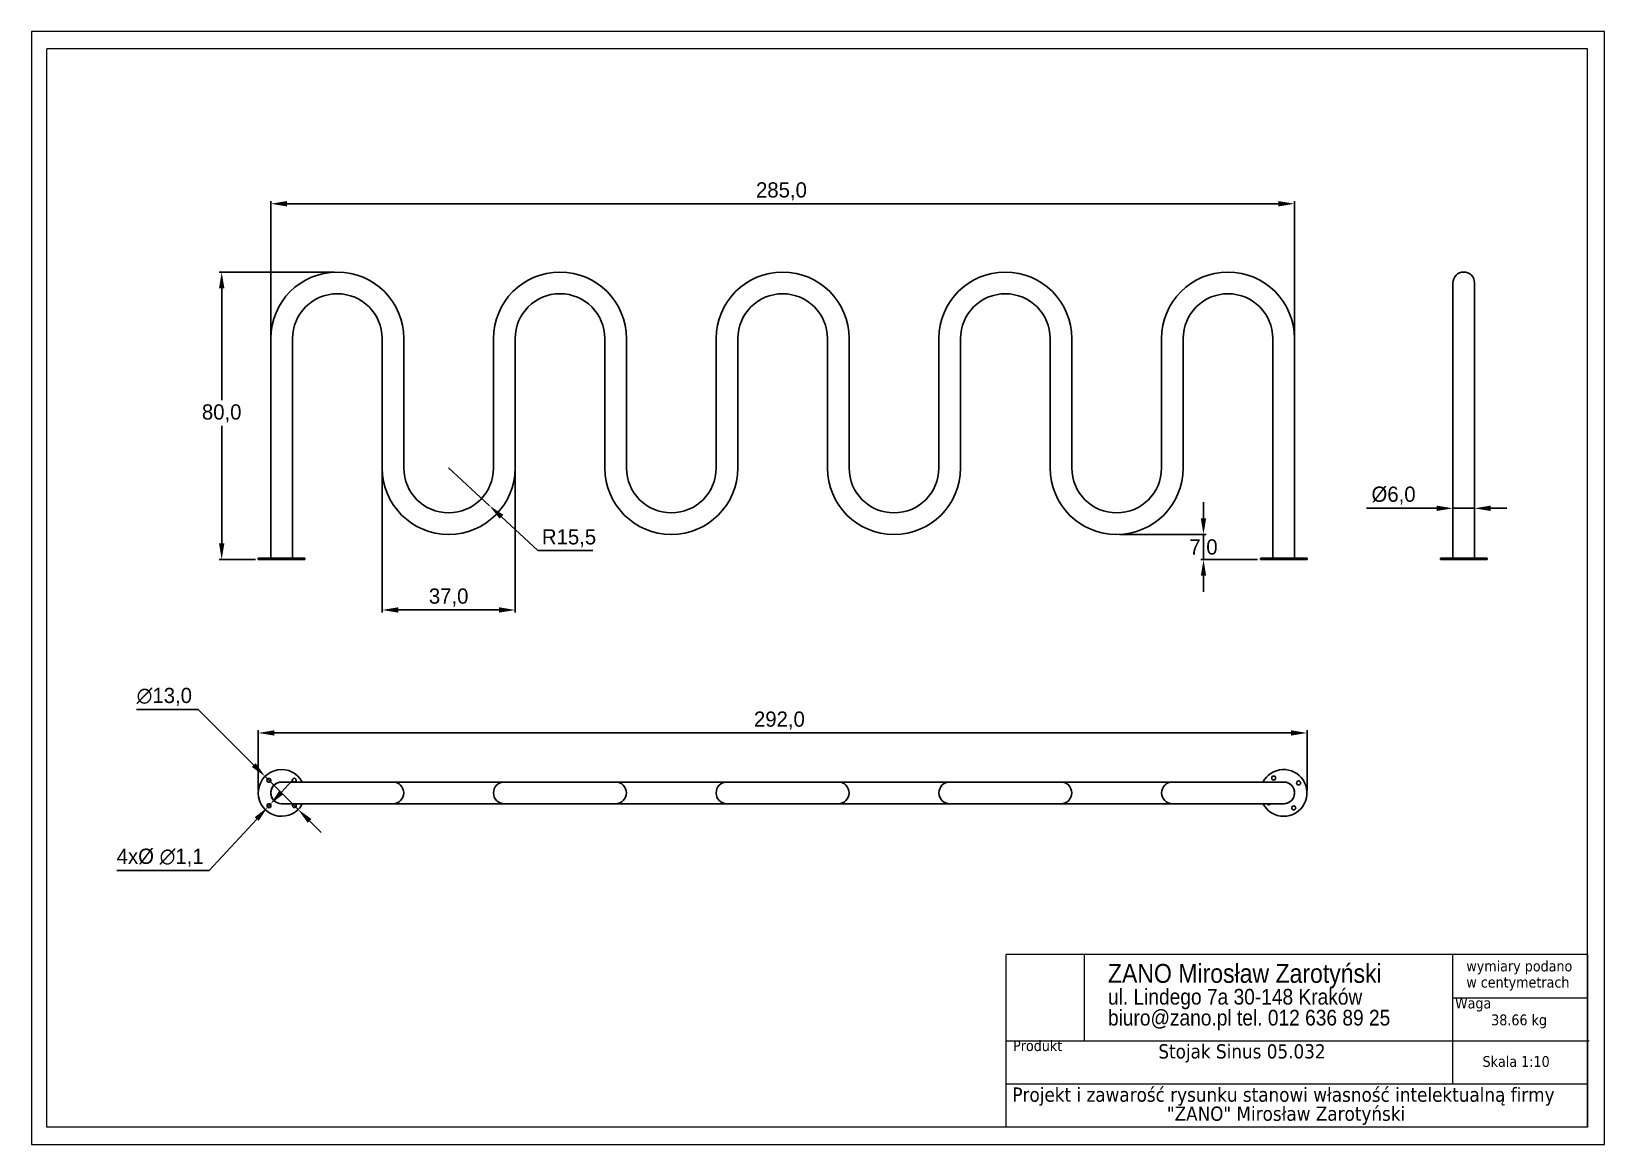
# Paper-space layout 'Layout1' of a CAD drawing. Header units: millimetres. Extents: x 15 to 242, y 17 to 178.
# The model-space entities are those that its viewports show. They can reach past a viewport. Long polylines and large blocks are cut down to what shows.
import ezdxf

# ---------------------------------------------------------------- set-up
doc = ezdxf.new("R2010")
doc.units = ezdxf.units.MM
doc.header["$PDSIZE"] = -1
doc.linetypes.add('SLD-Linia-ciągła', pattern=[0])
doc.layers.add('DIMS', color=1, linetype='SLD-Linia-ciągła')
doc.layers.add('TXT', color=3, linetype='SLD-Linia-ciągła', lineweight=25)
doc.styles.add('SLDTEXTSTYLE0', font='TAHOMA.TTF')
doc.styles.add('SLDTEXTSTYLE1', font='TAHOMABD.TTF')
doc.styles.add('SLDTEXTSTYLE2', font='GOTHIC.TTF', dxfattribs={"width": 0.913, "bigfont": 'bigfont'})
doc.styles.add('SLDTEXTSTYLE3', font='GOTHIC.TTF', dxfattribs={"width": 0.913})
doc.styles.add('SLDTEXTSTYLE4', font='TAHOMA.TTF', dxfattribs={"bigfont": 'bigfont'})
doc.styles.get("Standard").update_dxf_attribs({"font": 'GOTHIC.TTF'})
doc.dimstyles.new('ISO-25', dxfattribs={"dimtxt": 2.5, "dimasz": 2.5, "dimexe": 1.25, "dimexo": 0.625, "dimtad": 1, "dimtxsty": 'Standard', "dimcen": 2.5, "dimadec": 0, "dimazin": 0, "dimtfac": 1, "dimtmove": 0, "dimatfit": 3, "dimfxl": 1, "dimarcsym": 0})

# ---------------------------------------------------------------- blocks, each defined once
blk = doc.blocks.new('SW_NOTE_0')
at = {"layer": 'TXT', "color": 0, "char_height": 0.2, "attachment_point": 1, "style": 'SLDTEXTSTYLE0'}
for s, insert in [('wymiary podano', (0, 0.254)), ('w centymetrach', (0, -0.046))]:
    blk.add_mtext(s, dxfattribs=dict(at, insert=insert))
blk = doc.blocks.new('SW_NOTE_1')
at = {"layer": 'TXT', "color": 0, "attachment_point": 1}
for s, insert, char_height, style in [('ZANO Mirosław Zarotyński', (0, 0.447), 0.35, 'SLDTEXTSTYLE2'), ('ul. Lindego 7a 30-148 Kraków', (0, -0.016), 0.29104, 'SLDTEXTSTYLE3'), ('biuro@zano.pl tel. 012 636 89 25', (0, -0.404), 0.29104, 'SLDTEXTSTYLE3')]:
    blk.add_mtext(s, dxfattribs=dict(at, insert=insert, char_height=char_height, style=style))
blk = doc.blocks.new('SW_NOTE_2')
at = {"layer": 'TXT', "color": 0, "char_height": 0.26458, "attachment_point": 2, "style": 'SLDTEXTSTYLE4'}
for s, insert in [('Projekt i zawarość rysunku stanowi własność intelektualną firmy ', (4.849, 0.336)), ('"ZANO" Mirosław Zarotyński', (4.896, -0.017))]:
    blk.add_mtext(s, dxfattribs=dict(at, insert=insert))
blk = doc.blocks.new('_D')
at = {"layer": 'Defpoints', "color": 0}
for p in [(347.95, 257.43), (62.92, 219.91), (347.95, 219.91)]:
    blk.add_point(p, dxfattribs=at)
at = {"layer": 'DIMS', "color": 0, "lineweight": -2}
for p, q in [((62.92, 220.66), (62.92, 258.18)), ((67.42, 257.43), (343.45, 257.43)), ((347.95, 220.66), (347.95, 258.18))]:
    blk.add_line(p, q, dxfattribs=at)
at = {"layer": 'DIMS', "color": 0}
for points in [[(67.42, 258.18), (67.42, 256.68), (62.92, 257.43)], [(343.45, 256.68), (343.45, 258.18), (347.95, 257.43)]]:
    blk.add_solid(points, dxfattribs=at)
at = {"layer": 'DIMS', "color": 0, "insert": (205.1, 263.4), "char_height": 4.233, "attachment_point": 2}
blk.add_mtext('285,0', dxfattribs=at)
blk = doc.blocks.new('_D_1')
at = {"layer": 'Defpoints', "color": 0}
for p in [(298.44, 165.4), (322.61, 158.41), (338.44, 158.41)]:
    blk.add_point(p, dxfattribs=at)
at = {"layer": 'DIMS', "color": 0, "lineweight": -2}
for p, q in [((322.61, 169.9), (322.61, 174.4)), ((299.19, 165.4), (323.36, 165.4)), ((322.61, 165.4), (322.61, 158.41)), ((337.69, 158.41), (321.86, 158.41)), ((322.61, 153.91), (322.61, 149.41))]:
    blk.add_line(p, q, dxfattribs=at)
at = {"layer": 'DIMS', "color": 0}
for points in [[(321.86, 169.9), (323.36, 169.9), (322.61, 165.4)], [(323.36, 153.91), (321.86, 153.91), (322.61, 158.41)]]:
    blk.add_solid(points, dxfattribs=at)
at = {"layer": 'DIMS', "color": 0, "insert": (322.61, 164.06), "char_height": 4.233, "attachment_point": 2}
blk.add_mtext('7,0', dxfattribs=at)
blk = doc.blocks.new('_D_4')
at = {"layer": 'Defpoints', "color": 0}
for p in [(112.44, 183.91), (123.83, 173.4)]:
    blk.add_point(p, dxfattribs=at)
at = {"layer": 'DIMS', "color": 0, "lineweight": -2}
for p, q in [((112.44, 183.91), (123.83, 173.4)), ((127.14, 170.35), (137.27, 161)), ((152.62, 161), (137.27, 161))]:
    blk.add_line(p, q, dxfattribs=at)
at = {"layer": 'DIMS', "color": 0}
blk.add_solid([(127.65, 170.9), (126.63, 169.8), (123.83, 173.4)], dxfattribs=at)
at = {"layer": 'DIMS', "color": 0, "insert": (138.41, 166.87), "char_height": 4.233, "attachment_point": 1}
blk.add_mtext('R15,5', dxfattribs=at)
blk = doc.blocks.new('_D_6')
at = {"layer": 'Defpoints', "color": 0}
for p in [(49.25, 238.43), (81.44, 238.43), (59.44, 158.41)]:
    blk.add_point(p, dxfattribs=at)
at = {"layer": 'DIMS', "color": 0, "lineweight": -2}
for p, q in [((80.69, 238.43), (48.5, 238.43)), ((49.25, 233.93), (49.25, 202.76)), ((49.25, 162.91), (49.25, 195.64)), ((58.69, 158.41), (48.5, 158.41))]:
    blk.add_line(p, q, dxfattribs=at)
at = {"layer": 'DIMS', "color": 0}
for points in [[(50, 233.93), (48.5, 233.93), (49.25, 238.43)], [(48.5, 162.91), (50, 162.91), (49.25, 158.41)]]:
    blk.add_solid(points, dxfattribs=at)
at = {"layer": 'DIMS', "color": 0, "insert": (49.25, 201.62), "char_height": 4.233, "attachment_point": 2}
blk.add_mtext('80,0', dxfattribs=at)
blk = doc.blocks.new('_D_7')
at = {"layer": 'Defpoints', "color": 0}
for p in [(93.92, 183.91), (130.95, 183.91), (130.95, 144.41)]:
    blk.add_point(p, dxfattribs=at)
at = {"layer": 'DIMS', "color": 0, "lineweight": -2}
for p, q in [((93.92, 183.16), (93.92, 143.66)), ((130.95, 183.16), (130.95, 143.66)), ((98.42, 144.41), (126.45, 144.41))]:
    blk.add_line(p, q, dxfattribs=at)
at = {"layer": 'DIMS', "color": 0}
for points in [[(98.42, 145.16), (98.42, 143.66), (93.92, 144.41)], [(126.45, 143.66), (126.45, 145.16), (130.95, 144.41)]]:
    blk.add_solid(points, dxfattribs=at)
at = {"layer": 'DIMS', "color": 0, "insert": (112.44, 150.39), "char_height": 4.233, "attachment_point": 2}
blk.add_mtext('37,0', dxfattribs=at)
blk = doc.blocks.new('_D_8')
at = {"layer": 'Defpoints', "color": 0}
for p in [(61.34, 98.09), (70.53, 88.9)]:
    blk.add_point(p, dxfattribs=at)
at = {"layer": 'DIMS', "color": 0, "lineweight": -2}
for p, q in [((25.57, 116.7), (42.74, 116.7)), ((58.16, 101.27), (42.74, 116.7)), ((70.53, 88.9), (61.34, 98.09)), ((73.72, 85.72), (76.9, 82.53))]:
    blk.add_line(p, q, dxfattribs=at)
at = {"layer": 'DIMS', "color": 0}
for points in [[(57.63, 100.74), (58.69, 101.8), (61.34, 98.09)], [(74.25, 86.25), (73.19, 85.19), (70.53, 88.9)]]:
    blk.add_solid(points, dxfattribs=at)
at = {"layer": 'DIMS', "color": 0, "insert": (25.57, 122.75), "char_height": 4.233, "attachment_point": 1}
blk.add_mtext('∅13,0', dxfattribs=at)
blk = doc.blocks.new('_D_9')
at = {"layer": 'Defpoints', "color": 0}
for p in [(62.05, 89.54), (62.79, 90.35)]:
    blk.add_point(p, dxfattribs=at)
at = {"layer": 'DIMS', "color": 0, "lineweight": -2}
for p, q in [((65.85, 93.65), (68.9, 96.95)), ((62.79, 90.35), (62.05, 89.54)), ((58.99, 86.23), (45.78, 71.95)), ((20.01, 71.95), (45.78, 71.95))]:
    blk.add_line(p, q, dxfattribs=at)
at = {"layer": 'DIMS', "color": 0}
for points in [[(65.3, 94.16), (66.4, 93.14), (62.79, 90.35)], [(59.54, 85.73), (58.44, 86.74), (62.05, 89.54)]]:
    blk.add_solid(points, dxfattribs=at)
at = {"layer": 'DIMS', "color": 0, "insert": (20.01, 78), "char_height": 4.233, "attachment_point": 1}
blk.add_mtext('4x%%c ∅1,1', dxfattribs=at)
blk = doc.blocks.new('_D_10')
at = {"layer": 'Defpoints', "color": 0}
for p in [(351.44, 110.19), (59.44, 93.5), (351.44, 93.5)]:
    blk.add_point(p, dxfattribs=at)
at = {"layer": 'DIMS', "color": 0, "lineweight": -2}
for p, q in [((59.44, 94.25), (59.44, 110.94)), ((63.94, 110.19), (346.94, 110.19)), ((351.44, 94.25), (351.44, 110.94))]:
    blk.add_line(p, q, dxfattribs=at)
at = {"layer": 'DIMS', "color": 0}
for points in [[(63.94, 110.94), (63.94, 109.44), (59.44, 110.19)], [(346.94, 109.44), (346.94, 110.94), (351.44, 110.19)]]:
    blk.add_solid(points, dxfattribs=at)
at = {"layer": 'DIMS', "color": 0, "insert": (204.53, 116.16), "char_height": 4.233, "attachment_point": 2}
blk.add_mtext('292,0', dxfattribs=at)
blk = doc.blocks.new('_D_11')
at = {"layer": 'Defpoints', "color": 0}
for p in [(398.08, 172.69), (392.05, 158.41), (398.08, 158.41)]:
    blk.add_point(p, dxfattribs=at)
at = {"layer": 'DIMS', "color": 0, "lineweight": -2}
for p, q in [((387.55, 172.69), (368, 172.69)), ((392.05, 159.16), (392.05, 173.44)), ((392.05, 172.69), (398.08, 172.69)), ((398.08, 159.16), (398.08, 173.44)), ((402.58, 172.69), (407.08, 172.69))]:
    blk.add_line(p, q, dxfattribs=at)
at = {"layer": 'DIMS', "color": 0}
for points in [[(387.55, 171.94), (387.55, 173.44), (392.05, 172.69)], [(402.58, 173.44), (402.58, 171.94), (398.08, 172.69)]]:
    blk.add_solid(points, dxfattribs=at)
at = {"layer": 'DIMS', "color": 0, "insert": (375.53, 178.74), "char_height": 4.233, "attachment_point": 2}
blk.add_mtext('%%c6,0', dxfattribs=at)

msp = doc.modelspace()

# ---------------------------------------------------------------- linework, layer by layer
at = {"color": 7, "linetype": 'SLD-Linia-ciągła', "lineweight": 18}
for p, q in [((429.57, 300.52), (0.57, 300.52)), ((0.57, 0.52), (0.57, 300.52)), ((429.57, 0.52), (429.57, 300.52)), ((429.57, 48.52), (267.7, 48.52)), ((267.7, 0.52), (267.7, 48.52)), ((289.41, 48.52), (289.41, 24.52)), ((392.07, 12.52), (392.07, 48.52)), ((429.57, 48.52), (429.57, 0.52)), ((392.07, 36.52), (429.57, 36.52)), ((267.7, 24.52), (429.98, 24.52)), ((267.7, 12.52), (429.57, 12.52)), ((429.57, 0.52), (0.57, 0.52)), ((429.57, 0.52), (267.7, 0.52))]:
    msp.add_line(p, q, dxfattribs=at)
for p, q in [((392.05, 235.41), (392.05, 219.91)), ((398.08, 219.91), (398.08, 235.41)), ((62.92, 219.91), (62.92, 158.81)), ((68.95, 158.81), (68.95, 219.91)), ((93.92, 219.91), (93.92, 183.91)), ((99.95, 183.91), (99.95, 219.91)), ((124.92, 219.91), (124.92, 183.91)), ((130.95, 183.91), (130.95, 219.91)), ((155.92, 219.91), (155.92, 183.91)), ((161.95, 183.91), (161.95, 219.91)), ((186.92, 219.91), (186.92, 183.91)), ((192.95, 183.91), (192.95, 219.91)), ((217.92, 219.91), (217.92, 183.91)), ((223.95, 183.91), (223.95, 219.91)), ((248.92, 219.91), (248.92, 183.91)), ((254.95, 183.91), (254.95, 219.91)), ((279.92, 219.91), (279.92, 183.91)), ((285.95, 183.91), (285.95, 219.91)), ((310.92, 219.91), (310.92, 183.91)), ((316.95, 183.91), (316.95, 219.91)), ((341.92, 219.91), (341.92, 158.81)), ((347.95, 158.81), (347.95, 219.91)), ((392.05, 219.91), (392.05, 158.81)), ((398.08, 158.81), (398.08, 219.91)), ((59.44, 158.81), (59.44, 158.41)), ((59.44, 158.81), (70.56, 158.81)), ((59.44, 158.41), (70.56, 158.41)), ((70.56, 158.81), (72.44, 158.81)), ((70.56, 158.41), (72.44, 158.41)), ((72.44, 158.41), (72.44, 158.81)), ((338.44, 158.81), (338.44, 158.41)), ((338.44, 158.81), (351.44, 158.81)), ((338.44, 158.41), (351.44, 158.41)), ((351.44, 158.41), (351.44, 158.81)), ((388.56, 158.81), (388.56, 158.41)), ((388.56, 158.81), (401.56, 158.81)), ((388.56, 158.41), (401.56, 158.41)), ((401.56, 158.41), (401.56, 158.81)), ((96.94, 96.51), (65.94, 96.51)), ((127.94, 96.51), (96.94, 96.51)), ((158.94, 96.51), (127.94, 96.51)), ((189.94, 96.51), (158.94, 96.51)), ((220.94, 96.51), (189.94, 96.51)), ((251.94, 96.51), (220.94, 96.51)), ((282.94, 96.51), (251.94, 96.51)), ((313.94, 96.51), (282.94, 96.51)), ((344.94, 96.51), (313.94, 96.51)), ((65.94, 90.48), (96.94, 90.48)), ((96.94, 90.48), (127.94, 90.48)), ((127.94, 90.48), (158.94, 90.48)), ((158.94, 90.48), (189.94, 90.48)), ((189.94, 90.48), (220.94, 90.48)), ((220.94, 90.48), (251.94, 90.48)), ((251.94, 90.48), (282.94, 90.48)), ((282.94, 90.48), (313.94, 90.48)), ((313.94, 90.48), (344.94, 90.48))]:
    msp.add_line(p, q)
for centre in [(62.39, 97.01), (342.15, 97.65), (349.09, 96.28), (62.42, 89.94), (347.73, 89.34)]:
    msp.add_circle(centre, 0.55)
for centre, radius, start, end in [((81.44, 219.91), 18.52, 0, 180), ((143.44, 219.91), 18.52, 0, 180), ((205.44, 219.91), 18.51, 0, 180), ((267.44, 219.91), 18.51, 0, 180), ((329.44, 219.91), 18.51, 0, 180), ((395.06, 235.41), 3.02, 0, 180), ((81.44, 219.91), 12.48, 0, 180), ((143.44, 219.91), 12.49, 0, 180), ((205.44, 219.91), 12.48, 0, 180), ((267.44, 219.91), 12.48, 0, 180), ((329.44, 219.91), 12.48, 0, 180), ((112.44, 183.91), 18.51, 180, 0), ((112.44, 183.91), 12.48, 180, 0), ((174.44, 183.91), 18.51, 180, 0), ((174.44, 183.91), 12.48, 180, 0), ((236.44, 183.91), 18.52, 180, 0), ((236.44, 183.91), 12.49, 180, 0), ((298.44, 183.91), 18.52, 180, 0), ((298.44, 183.91), 12.49, 180, 0), ((65.94, 93.5), 6.5, 27.6356, 315.2794), ((65.94, 93.5), 3.02, 85.3399, 274.6601), ((65.94, 93.5), 3.02, 90, 270), ((69.46, 97.05), 0.55, 315.2794, 257.8755), ((69.46, 97.05), 0.55, 282.1245, 315.2794), ((96.94, 93.5), 3.02, 270, 90), ((127.94, 93.5), 3.02, 90, 270), ((158.94, 93.5), 3.02, 270, 90), ((189.94, 93.5), 3.02, 90, 270), ((220.94, 93.5), 3.02, 270, 90), ((251.94, 93.5), 3.02, 90, 270), ((282.94, 93.5), 3.02, 270, 90), ((313.94, 93.5), 3.02, 90, 270), ((344.94, 93.5), 6.5, 33.8948, 152.3644), ((344.94, 93.5), 6.5, 207.6356, 33.8948), ((344.94, 93.5), 3.03, 33.8948, 94.6601), ((344.94, 93.5), 3.02, 270, 90), ((344.94, 93.5), 3.03, 265.3399, 33.8948), ((69.49, 89.98), 0.55, 113.7937, 315.2794), ((69.49, 89.98), 0.55, 315.2794, 66.2063), ((65.94, 93.5), 6.5, 315.2794, 332.3644), ((340.79, 90.71), 0.55, 204.3362, 335.6638)]:
    msp.add_arc(centre, radius, start, end)

# ---------------------------------------------------------------- block references
at = {"layer": 'TXT', "color": 3, "true_color": 0x00ff00, "xscale": 15, "yscale": 15, "zscale": 15}
for name, p in [('SW_NOTE_1', (296.01, 39.21)), ('SW_NOTE_0', (395.8, 43.03)), ('SW_NOTE_2', (272.15, 6.5))]:
    msp.add_blockref(name, p, dxfattribs=at)

# ---------------------------------------------------------------- texts
at = {"layer": 'TXT', "color": 3, "true_color": 0x00ff00}
for s, insert, char_height, attachment_point, style in [('Waga', (392.66, 36.52), 3, 1, 'SLDTEXTSTYLE0'), ('38.66 kg', (410.49, 31.85), 3, 2, 'SLDTEXTSTYLE0'), ('Produkt', (269.59, 24.67), 3, 1, 'SLDTEXTSTYLE0'), ('Stojak Sinus 05.032', (333.33, 23.58), 3.9688, 2, 'SLDTEXTSTYLE1'), ('Skala 1:10', (400.32, 20.28), 3, 1, 'SLDTEXTSTYLE0')]:
    msp.add_mtext(s, dxfattribs=dict(at, insert=insert, char_height=char_height, attachment_point=attachment_point, style=style))

# ---------------------------------------------------------------- dimensions: what is measured, and where the dimension line sits
at = {"layer": 'DIMS', "color": 1}
for base, p1, p2, angle, picture, middle in [((347.95, 257.43), (62.92, 219.91), (347.95, 219.91), 0, '_D', (205.1, 257.43)), ((49.25, 238.43), (59.44, 158.41), (81.44, 238.43), 90, '_D_6', (49.25, 199.2)), ((322.61, 158.41), (298.44, 165.4), (338.44, 158.41), 90, '_D_1', (322.61, 161.64))]:
    dim = msp.add_linear_dim(base=base, p1=p1, p2=p2, angle=angle, dimstyle='ISO-25', override={"dimscale": 15, "dimtxt": 0.282222, "dimasz": 0.3, "dimexe": 0.05, "dimexo": 0.05, "dimgap": 0.076, "dimtih": 1, "dimtoh": 1, "dimdec": 1, "dimzin": 0, "dimadec": 2, "dimtdec": 1, "dimtzin": 0}, dxfattribs=at)
    dim.commit()
    dim.dimension.update_dxf_attribs({"geometry": picture, "text_midpoint": middle, "dimtype": 160})
for base, p1, p2, picture, middle in [((130.95, 144.41), (93.92, 183.91), (130.95, 183.91), '_D_7', (112.44, 144.41)), ((351.44, 110.19), (59.44, 93.5), (351.44, 93.5), '_D_10', (204.53, 110.19))]:
    dim = msp.add_linear_dim(base=base, p1=p1, p2=p2, dimstyle='ISO-25', override={"dimscale": 15, "dimtxt": 0.282222, "dimasz": 0.3, "dimexe": 0.05, "dimexo": 0.05, "dimgap": 0.076, "dimtih": 1, "dimtoh": 1, "dimdec": 1, "dimzin": 0, "dimadec": 2, "dimtdec": 1, "dimtzin": 0}, dxfattribs=at)
    dim.commit()
    dim.dimension.update_dxf_attribs({"geometry": picture, "text_midpoint": middle, "dimtype": 160})
dim = msp.add_radius_dim(center=(112.44, 183.91), mpoint=(123.83, 173.4), dimstyle='ISO-25', override={"dimscale": 15, "dimtxt": 0.282222, "dimasz": 0.3, "dimexe": 0.05, "dimexo": 0.05, "dimgap": 0.076, "dimtih": 1, "dimtoh": 1, "dimdec": 1, "dimzin": 0, "dimadec": 2, "dimtdec": 1, "dimtzin": 0}, dxfattribs=at)
dim.commit()
dim.dimension.update_dxf_attribs({"geometry": '_D_4', "text_midpoint": (145.51, 161), "dimtype": 164})
dim = msp.add_linear_dim(base=(398.08, 172.69), p1=(392.05, 158.41), p2=(398.08, 158.41), text='%%c<>', dimstyle='ISO-25', override={"dimscale": 15, "dimtxt": 0.282222, "dimasz": 0.3, "dimexe": 0.05, "dimexo": 0.05, "dimgap": 0.076, "dimtih": 1, "dimtoh": 1, "dimdec": 1, "dimzin": 0, "dimadec": 2, "dimtdec": 1, "dimtzin": 0}, dxfattribs=at)
dim.commit()
dim.dimension.update_dxf_attribs({"geometry": '_D_11', "text_midpoint": (375.53, 172.69), "dimtype": 160})
dim = msp.add_diameter_dim_2p(p1=(70.53, 88.9), p2=(61.34, 98.09), dimstyle='ISO-25', override={"dimscale": 15, "dimtxt": 0.282222, "dimasz": 0.3, "dimexe": 0.05, "dimexo": 0.05, "dimgap": 0.076, "dimtih": 1, "dimtoh": 1, "dimdec": 1, "dimzin": 0, "dimadec": 2, "dimtdec": 1, "dimtzin": 0}, dxfattribs=at)
dim.commit()
dim.dimension.update_dxf_attribs({"geometry": '_D_8', "text_midpoint": (33.58, 116.7), "dimtype": 163})
dim = msp.add_diameter_dim_2p(p1=(62.79, 90.35), p2=(62.05, 89.54), text='4x%%c <>', dimstyle='ISO-25', override={"dimscale": 15, "dimtxt": 0.282222, "dimasz": 0.3, "dimexe": 0.05, "dimexo": 0.05, "dimgap": 0.076, "dimtih": 1, "dimtoh": 1, "dimdec": 1, "dimzin": 0, "dimadec": 2, "dimtdec": 1, "dimtzin": 0}, dxfattribs=at)
dim.commit()
dim.dimension.update_dxf_attribs({"geometry": '_D_9', "text_midpoint": (32.32, 71.95), "dimtype": 163})

psp = doc.layouts.get("Layout1")

# ---------------------------------------------------------------- viewports
at = {"layer": '0'}
psp.add_viewport(center=(128.5, 97.5), size=(226.8, 160.3666), view_center_point=(215.28, 150.52), view_height=309.6931, dxfattribs=at)

doc.saveas('drawing.dxf')
